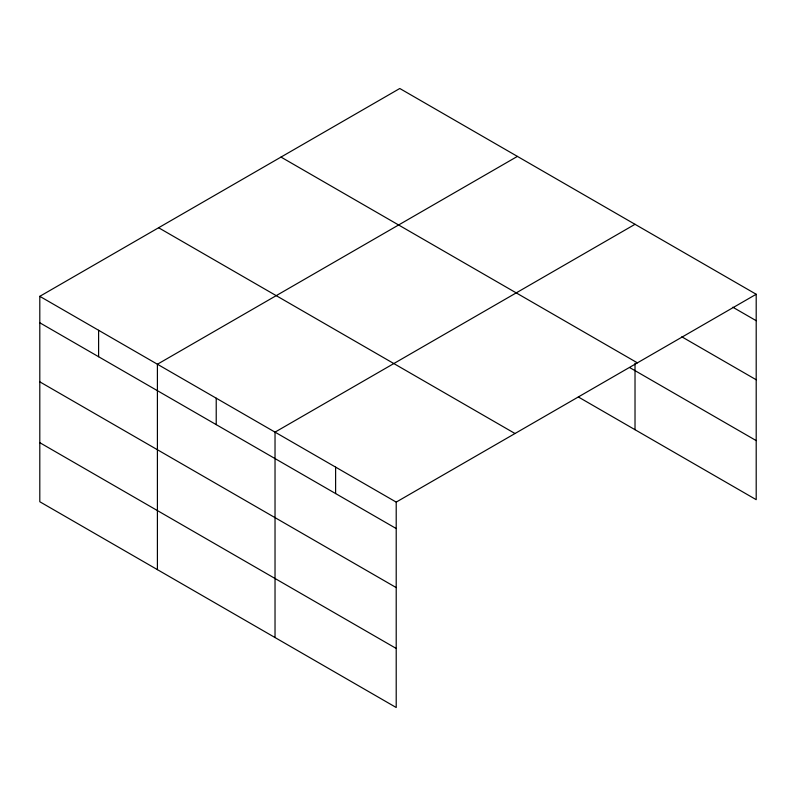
<?xml version="1.0" encoding="UTF-8"?>
<svg xmlns="http://www.w3.org/2000/svg" width="796" height="796" viewBox="0 0 796 796"><rect width="100%" height="100%" fill="white"/><g stroke="black" fill="none" stroke-linecap="round" stroke-linejoin="round"><path stroke-width="1.19" d="M39.8 296.331L396.209 502.107L396.209 707.505L39.8 501.739L39.8 296.331L399.791 88.495L756.2 294.261L756.2 499.669L578.354 396.985M517.41 156.394L157.409 364.24L157.409 569.638M635.019 224.303L275.028 432.138L275.028 637.546M396.209 502.107L756.2 294.261M732.817 307.206L756.2 320.698M681.794 336.798L756.2 379.762M280.998 157.081L637.397 362.847M629.676 367.563L756.2 440.606M158.603 227.746L515.002 433.512M39.8 322.778L396.209 528.544M39.8 381.831L396.209 587.597M39.8 442.675L396.209 648.451M635.019 363.195L635.019 429.701M335.613 467.123L335.613 493.56M216.223 398.189L216.223 424.626M98.604 330.29L98.604 356.727"/></g></svg>
